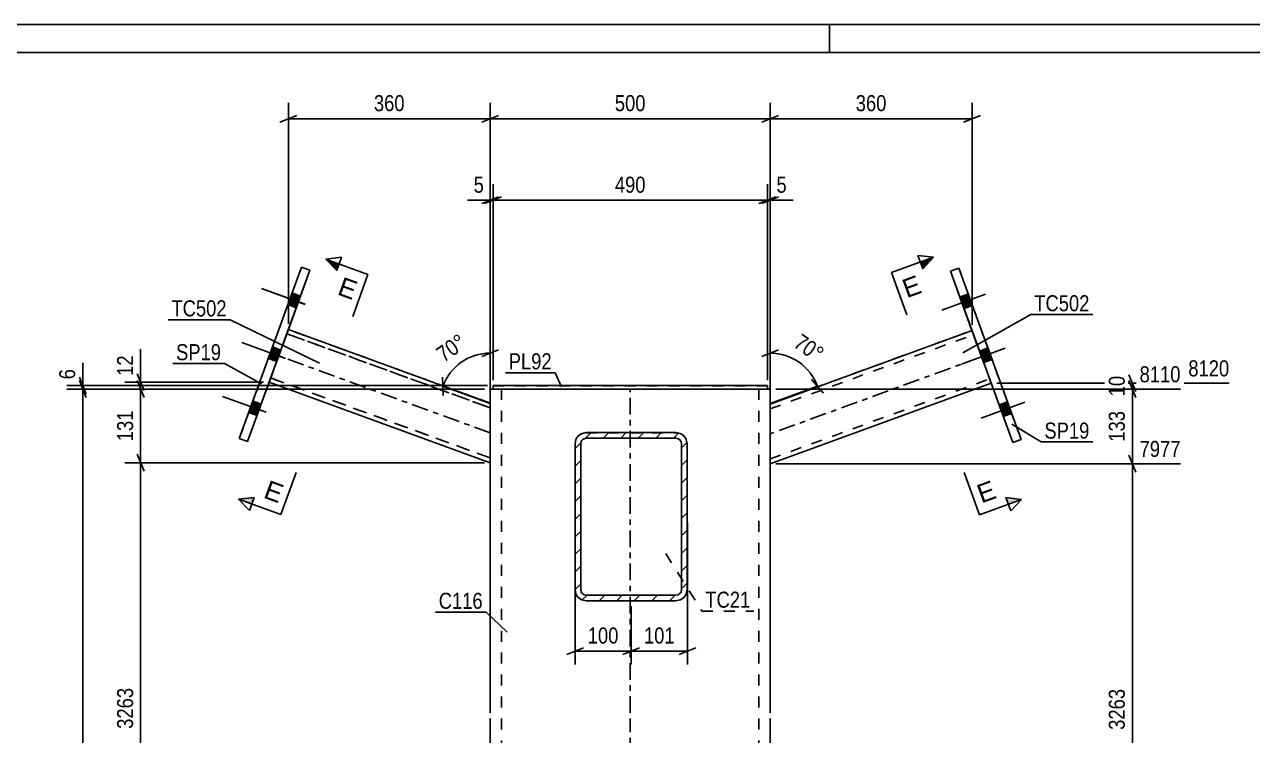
# Model space of a CAD drawing. Header units: millimetres. Extents: x -127 to 467, y -181 to 239.
# Drawn here: x 113.2 to 332.5, y 112.4 to 239.2 of the extents above; entities that cross this region are included whole.
import ezdxf

# ---------------------------------------------------------------- set-up
doc = ezdxf.new("R2010")
doc.units = ezdxf.units.MM
doc.linetypes.add('DXK_LINE_DOT2', pattern=[3.9198, 1.9599, -1.9599])
doc.linetypes.add('DXK_LINE_DOT3', pattern=[5.9187, 2.979, -0.9799, 0.9799, -0.9799])
doc.styles.add('Arial', font='arial.ttf', dxfattribs={"height": 0.2})
doc.styles.add('Arial Narrow', font='ARIALN.TTF', dxfattribs={"height": 0.2})

# ---------------------------------------------------------------- blocks, each defined once
blk = doc.blocks.new('Unknown-284876527-1134')
at = {"color": 5, "linetype": 'Continuous'}
for p, q in [((466.97, 239.2), (-127.03, 239.2)), ((256.97, 234.2), (256.97, 239.2)), ((461.97, 234.2), (-122.03, 234.2))]:
    blk.add_line(p, q, dxfattribs=at)
blk = doc.blocks.new('Part-284876527-2183 - 2170')
at = {"color": 2, "linetype": 'Continuous'}
for p, q in [((282.4, 184.62), (246.35, 171.5)), ((246.35, 160.86), (285.82, 175.22)), ((246.35, 160.86), (285.82, 175.22))]:
    blk.add_line(p, q, dxfattribs=at)
at = {"color": 7, "linetype": 'DXK_LINE_DOT2'}
for p, q in [((246.35, 171.5), (282.4, 184.62)), ((282.4, 184.62), (282.4, 184.62)), ((282.4, 184.62), (282.44, 184.51)), ((282.44, 184.51), (282.4, 184.62)), ((282.44, 184.51), (282.56, 184.18)), ((282.56, 184.18), (282.44, 184.51)), ((246.35, 170.65), (282.67, 183.87)), ((246.35, 170.65), (282.67, 183.87)), ((282.56, 184.18), (282.73, 183.69)), ((282.67, 183.87), (282.56, 184.18)), ((282.67, 183.87), (285.48, 176.15)), ((282.67, 183.87), (282.67, 183.87)), ((282.69, 183.81), (282.67, 183.87)), ((282.67, 183.87), (282.69, 183.81)), ((282.84, 183.41), (282.69, 183.81)), ((282.69, 183.81), (282.75, 183.65)), ((282.73, 183.69), (285.48, 176.15)), ((282.75, 183.65), (282.84, 183.4)), ((282.84, 183.41), (285.37, 176.44)), ((282.84, 183.4), (285.37, 176.44)), ((246.35, 161.71), (285.54, 175.98)), ((246.35, 161.71), (285.54, 175.98)), ((285.37, 176.44), (285.52, 176.03)), ((285.46, 176.2), (285.37, 176.44)), ((285.52, 176.03), (285.46, 176.2)), ((285.48, 176.15), (285.66, 175.67)), ((285.66, 175.66), (285.48, 176.15)), ((285.52, 176.03), (285.54, 175.98)), ((285.54, 175.98), (285.52, 176.03)), ((285.54, 175.98), (285.54, 175.98)), ((285.66, 175.67), (285.77, 175.34)), ((285.77, 175.34), (285.66, 175.66)), ((285.77, 175.34), (285.82, 175.22)), ((285.82, 175.22), (285.77, 175.34)), ((285.82, 175.22), (285.82, 175.22)), ((246.35, 171.5), (246.35, 160.86))]:
    blk.add_line(p, q, dxfattribs=at)
at = {"color": 7, "linetype": 'DXK_LINE_DOT3'}
blk.add_line((284.11, 179.92), (246.35, 166.18), dxfattribs=at)
blk = doc.blocks.new('Part-284876527-2327 - 2170')
at = {"linetype": 'Continuous'}
h = blk.add_hatch(dxfattribs=at)
h.set_pattern_fill('', scale=0.7, style=0, pattern_type=0)
h.set_pattern_definition([(45, (211.508, 138.3997), (-1.57154, 1.57154), [])])
h.paths.add_polyline_path([(211.51, 164.4), (211.51, 138.4), (211.66, 137.63), (212.09, 136.99), (212.74, 136.55), (213.51, 136.4), (229.51, 136.4), (230.27, 136.55), (230.92, 136.99), (231.36, 137.63), (231.51, 138.4), (231.51, 164.4), (231.36, 165.17), (230.92, 165.81), (230.27, 166.25), (229.51, 166.4), (213.51, 166.4), (212.74, 166.25), (212.09, 165.81), (211.66, 165.17)])
h.paths.add_polyline_path([(212.8, 165.11), (213.13, 165.32), (213.51, 165.4), (229.51, 165.4), (229.89, 165.32), (230.22, 165.11), (230.43, 164.78), (230.51, 164.4), (230.51, 138.4), (230.43, 138.02), (230.22, 137.69), (229.89, 137.48), (229.51, 137.4), (213.51, 137.4), (213.13, 137.48), (212.8, 137.69), (212.58, 138.02), (212.51, 138.4), (212.51, 164.4), (212.58, 164.78)])
at = {"color": 2, "linetype": 'Continuous'}
for p, q in [((211.66, 165.17), (211.51, 164.4)), ((212.51, 164.4), (212.58, 164.78)), ((213.51, 166.4), (212.74, 166.25)), ((213.51, 165.4), (213.13, 165.32)), ((213.13, 165.32), (213.51, 165.4)), ((213.51, 166.4), (229.51, 166.4)), ((213.51, 165.4), (213.51, 165.4)), ((213.51, 165.4), (229.51, 165.4)), ((213.51, 165.4), (229.51, 165.4)), ((230.27, 166.25), (229.51, 166.4)), ((229.51, 165.4), (229.51, 165.4)), ((229.89, 165.32), (229.51, 165.4)), ((229.51, 165.4), (229.89, 165.32)), ((230.43, 164.78), (230.51, 164.4)), ((231.51, 164.4), (231.36, 165.17)), ((211.51, 138.4), (211.51, 164.4)), ((212.51, 138.4), (212.51, 164.4)), ((230.51, 138.4), (230.51, 164.4)), ((231.51, 138.4), (231.51, 164.4)), ((211.51, 138.4), (211.66, 137.63)), ((212.58, 138.02), (212.51, 138.4)), ((230.51, 138.4), (230.43, 138.02)), ((231.36, 137.63), (231.51, 138.4)), ((213.51, 136.4), (212.74, 136.55)), ((212.74, 136.55), (213.51, 136.4)), ((213.51, 137.4), (213.13, 137.48)), ((213.51, 137.4), (229.51, 137.4)), ((213.51, 136.4), (229.51, 136.4)), ((213.51, 136.4), (213.51, 136.4)), ((213.51, 136.4), (229.51, 136.4)), ((229.89, 137.48), (229.51, 137.4)), ((230.27, 136.55), (229.51, 136.4)), ((229.51, 136.4), (230.27, 136.55)), ((229.51, 136.4), (229.51, 136.4))]:
    blk.add_line(p, q, dxfattribs=at)
at = {"color": 7, "linetype": 'DXK_LINE_DOT2'}
for p, q in [((211.51, 164.4), (211.66, 165.16)), ((212.58, 164.78), (212.51, 164.4)), ((212.58, 164.78), (212.58, 164.78)), ((212.74, 166.24), (213.51, 166.4)), ((213.51, 166.4), (229.51, 166.4)), ((213.51, 166.4), (213.51, 166.4)), ((229.51, 166.4), (229.51, 166.4)), ((229.51, 166.4), (230.27, 166.24)), ((230.43, 164.78), (230.43, 164.78)), ((230.51, 164.4), (230.43, 164.78)), ((231.36, 165.16), (231.51, 164.4)), ((211.51, 164.4), (211.51, 138.4)), ((212.51, 164.4), (212.51, 164.4)), ((212.51, 138.4), (212.51, 164.4)), ((230.51, 164.4), (230.51, 164.4)), ((230.51, 138.4), (230.51, 164.4)), ((231.51, 164.4), (231.51, 138.4)), ((211.66, 137.63), (211.51, 138.4)), ((212.51, 138.4), (212.51, 138.4)), ((212.51, 138.4), (212.58, 138.01)), ((230.43, 138.01), (230.51, 138.4)), ((230.51, 138.4), (230.51, 138.4)), ((231.51, 138.4), (231.36, 137.63)), ((231.51, 138.4), (231.51, 138.4)), ((211.66, 137.63), (211.66, 137.63)), ((213.13, 137.47), (213.51, 137.4)), ((213.51, 137.4), (213.51, 137.4)), ((213.51, 137.4), (229.51, 137.4)), ((229.51, 137.4), (229.89, 137.47)), ((229.51, 137.4), (229.51, 137.4)), ((231.36, 137.63), (231.36, 137.63))]:
    blk.add_line(p, q, dxfattribs=at)
at = {"color": 7, "linetype": 'DXK_LINE_DOT3'}
blk.add_line((221.51, 151.39), (221.51, 151.4), dxfattribs=at)
at = {"color": 2, "linetype": 'Continuous'}
for centre, radius, start, end in [((213.51, 164.4), 2, 112.5, 157.5), ((213.51, 164.4), 1, 112.5, 157.5), ((213.51, 164.4), 1, 112.5, 157.5), ((229.51, 164.4), 1, 22.5, 67.5), ((229.51, 164.4), 1, 22.5, 67.5), ((229.51, 164.4), 2, 22.5, 67.5), ((213.51, 138.4), 2, 202.5, 247.5), ((213.51, 138.4), 2, 202.5, 247.5), ((213.51, 138.4), 1, 202.5, 247.5), ((229.51, 138.4), 1, 292.5, 337.5), ((229.51, 138.4), 2, 292.5, 337.5), ((229.51, 138.4), 2, 292.5, 337.5)]:
    blk.add_arc(centre, radius, start, end, dxfattribs=at)
at = {"color": 7, "linetype": 'DXK_LINE_DOT2'}
for centre, radius, start, end in [((213.51, 164.4), 2, 112.5, 157.5), ((229.51, 164.4), 2, 22.5, 67.5), ((213.51, 138.4), 1, 202.5, 247.5), ((229.51, 138.4), 1, 292.5, 337.5)]:
    blk.add_arc(centre, radius, start, end, dxfattribs=at)
blk = doc.blocks.new('Part-284876527-2248 - 2170')
at = {"linetype": 'Continuous'}
blk.add_hatch(color=2, dxfattribs=at).paths.add_polyline_path([(196.35, 35.07), (195.55, 36.47), (197.15, 36.47)])
at = {"color": 2, "linetype": 'Continuous'}
for p, q in [((196.35, 174.18), (196.35, 116.38)), ((196.35, 174.18), (196.65, 174.18)), ((196.65, 174.18), (196.85, 174.18)), ((198.53, 174.18), (198.82, 174.18)), ((198.82, 174.18), (200.35, 174.18)), ((200.35, 174.18), (242.35, 174.18)), ((242.35, 174.18), (243.88, 174.18)), ((244.17, 174.18), (243.88, 174.18)), ((246.05, 174.18), (245.85, 174.18)), ((246.05, 174.18), (246.35, 174.18)), ((246.35, 174.18), (246.35, 116.38)), ((196.35, 115.38), (196.35, 36)), ((246.35, 115.38), (246.35, 36)), ((196.35, 35.07), (195.55, 36.47)), ((195.55, 36.47), (197.15, 36.47)), ((197.15, 36.47), (196.35, 35.07)), ((196.35, 35), (196.35, 15)), ((246.35, 35), (246.35, 15))]:
    blk.add_line(p, q, dxfattribs=at)
at = {"color": 7, "linetype": 'DXK_LINE_DOT2'}
for p, q in [((196.65, 174.17), (196.35, 174.17)), ((197.52, 174.17), (196.65, 174.17)), ((196.85, 174.18), (197.52, 174.18)), ((197.52, 174.18), (198.53, 174.18)), ((198.82, 174.17), (197.52, 174.17)), ((198.35, 174.18), (198.35, 116.38)), ((198.5, 174.18), (198.35, 174.18)), ((198.35, 174.17), (198.5, 174.17)), ((198.94, 174.18), (198.5, 174.18)), ((198.5, 174.17), (198.94, 174.17)), ((200.35, 174.17), (198.82, 174.17)), ((199.58, 174.18), (198.94, 174.18)), ((198.94, 174.17), (199.58, 174.17)), ((200.35, 174.18), (199.58, 174.18)), ((199.58, 174.17), (200.35, 174.17)), ((200.35, 174.18), (242.35, 174.18)), ((200.35, 174.17), (242.35, 174.17)), ((200.35, 174.17), (242.35, 174.17)), ((243.11, 174.18), (242.35, 174.18)), ((242.35, 174.17), (243.11, 174.17)), ((243.88, 174.17), (242.35, 174.17)), ((243.76, 174.18), (243.11, 174.18)), ((243.11, 174.17), (243.76, 174.17)), ((244.2, 174.18), (243.76, 174.18)), ((243.76, 174.17), (244.2, 174.17)), ((245.18, 174.17), (243.88, 174.17)), ((245.18, 174.18), (244.17, 174.18)), ((244.35, 174.18), (244.2, 174.18)), ((244.2, 174.17), (244.35, 174.17)), ((244.35, 174.18), (244.35, 116.38)), ((245.85, 174.18), (245.18, 174.18)), ((246.05, 174.17), (245.18, 174.17)), ((246.35, 174.17), (246.05, 174.17)), ((198.35, 115.38), (198.35, 36)), ((244.35, 115.38), (244.35, 36)), ((198.35, 35), (198.35, 0)), ((244.35, 35), (244.35, 0)), ((196.35, 15), (196.35, 0)), ((246.35, 15), (246.35, 0)), ((196.35, 0), (196.35, 0)), ((196.65, 0), (196.35, 0)), ((197.52, 0), (196.65, 0)), ((198.82, 0), (197.52, 0)), ((198.35, 0), (198.35, 0)), ((198.35, 0), (198.5, 0)), ((198.5, 0), (198.94, 0)), ((200.35, 0), (198.82, 0)), ((198.94, 0), (199.58, 0)), ((199.58, 0), (200.35, 0)), ((200.35, 0), (242.35, 0)), ((200.35, 0), (242.35, 0)), ((242.35, 0), (243.11, 0)), ((243.88, 0), (242.35, 0)), ((243.11, 0), (243.76, 0)), ((243.76, 0), (244.2, 0)), ((245.18, 0), (243.88, 0)), ((244.2, 0), (244.35, 0)), ((244.35, 0), (244.35, 0)), ((246.05, 0), (245.18, 0)), ((246.35, 0), (246.05, 0)), ((246.35, 0), (246.35, 0)), ((196.35, 0), (196.65, 0)), ((196.65, 0), (197.52, 0)), ((197.52, 0), (198.82, 0)), ((198.5, 0), (198.35, 0)), ((198.94, 0), (198.5, 0)), ((198.82, 0), (200.35, 0)), ((199.58, 0), (198.94, 0)), ((200.35, 0), (199.58, 0)), ((200.35, 0), (242.35, 0)), ((200.35, 0), (242.35, 0)), ((243.11, 0), (242.35, 0)), ((242.35, 0), (243.88, 0)), ((243.76, 0), (243.11, 0)), ((244.2, 0), (243.76, 0)), ((243.88, 0), (245.18, 0)), ((244.35, 0), (244.2, 0)), ((245.18, 0), (246.05, 0)), ((246.05, 0), (246.35, 0))]:
    blk.add_line(p, q, dxfattribs=at)
at = {"color": 7, "linetype": 'DXK_LINE_DOT3'}
for p, q in [((221.35, 116.38), (221.35, 174.18)), ((221.35, 36), (221.35, 115.38)), ((221.35, 0), (221.35, 35))]:
    blk.add_line(p, q, dxfattribs=at)
at = {"color": 2, "linetype": 'Continuous'}
blk.add_circle((196.35, 35.97), 1, dxfattribs=at)
blk = doc.blocks.new('Part-284876527-2188 - 2170')
at = {"color": 7, "linetype": 'DXK_LINE_DOT2'}
for p, q in [((211.66, 165.15), (211.51, 164.39)), ((212.51, 164.39), (212.58, 164.77)), ((212.58, 164.77), (212.58, 164.77)), ((213.51, 166.39), (212.74, 166.24)), ((213.13, 165.31), (213.51, 165.39)), ((213.51, 166.39), (229.51, 166.39)), ((213.51, 166.38), (213.51, 166.39)), ((213.51, 165.38), (213.51, 165.39)), ((213.51, 165.39), (229.51, 165.39)), ((229.51, 166.39), (229.51, 166.38)), ((230.27, 166.24), (229.51, 166.39)), ((229.51, 165.38), (229.51, 165.39)), ((229.51, 165.39), (229.89, 165.31)), ((230.43, 164.77), (230.43, 164.77)), ((230.43, 164.77), (230.51, 164.39)), ((231.51, 164.39), (231.36, 165.15)), ((211.51, 164.39), (211.51, 138.38)), ((212.51, 164.38), (212.51, 164.39)), ((212.51, 138.39), (212.51, 164.39)), ((230.51, 164.38), (230.51, 164.39)), ((230.51, 138.39), (230.51, 164.39)), ((231.51, 164.39), (231.51, 138.38)), ((211.51, 138.39), (211.66, 137.62)), ((212.51, 138.38), (212.51, 138.39)), ((212.58, 138), (212.51, 138.39)), ((230.51, 138.39), (230.43, 138)), ((230.51, 138.38), (230.51, 138.39)), ((231.36, 137.62), (231.51, 138.39)), ((211.66, 137.62), (211.66, 137.62)), ((212.74, 136.54), (213.51, 136.39)), ((213.51, 137.39), (213.13, 137.46)), ((213.51, 137.38), (213.51, 137.39)), ((213.51, 137.39), (229.51, 137.39)), ((213.51, 136.39), (229.51, 136.39)), ((213.51, 136.38), (213.51, 136.39)), ((229.89, 137.46), (229.51, 137.39)), ((229.51, 137.38), (229.51, 137.39)), ((229.51, 136.39), (230.27, 136.54)), ((229.51, 136.38), (229.51, 136.39)), ((231.36, 137.62), (231.36, 137.62))]:
    blk.add_line(p, q, dxfattribs=at)
at = {"color": 7, "linetype": 'DXK_LINE_DOT3'}
blk.add_line((221.51, 151.38), (221.51, 151.39), dxfattribs=at)
at = {"color": 7, "linetype": 'DXK_LINE_DOT2'}
for centre, radius, start, end in [((213.51, 164.39), 2, 112.5, 157.5), ((213.51, 164.39), 1, 112.5, 157.5), ((229.51, 164.39), 1, 22.5, 67.5), ((229.51, 164.39), 2, 22.5, 67.5), ((213.51, 138.39), 2, 202.5, 247.5), ((213.51, 138.39), 1, 202.5, 247.5), ((229.51, 138.39), 1, 292.5, 337.5), ((229.51, 138.39), 2, 292.5, 337.5)]:
    blk.add_arc(centre, radius, start, end, dxfattribs=at)
blk = doc.blocks.new('Bolt-284876527-2204 - 2170')
at = {"linetype": 'Continuous'}
for points in [[(161.72, 188.69), (162.47, 190.76), (160.97, 191.31), (160.22, 189.24)], [(161.72, 188.69), (162.47, 190.76), (160.97, 191.31), (160.22, 189.24)], [(161.72, 188.7), (162.47, 190.76), (160.97, 191.31), (160.22, 189.24)], [(158.22, 179.06), (158.97, 181.13), (157.47, 181.68), (156.71, 179.61)], [(158.22, 179.07), (158.97, 181.13), (157.47, 181.68), (156.71, 179.61)], [(154.71, 169.43), (155.46, 171.5), (153.96, 172.05), (153.21, 169.98)], [(154.71, 169.43), (155.46, 171.5), (153.96, 172.05), (153.21, 169.98)], [(154.71, 169.43), (155.46, 171.5), (153.96, 172.04), (153.21, 169.98)]]:
    blk.add_hatch(color=1, dxfattribs=at).paths.add_polyline_path(points)
at = {"color": 1, "linetype": 'Continuous'}
for p, q in [((163.32, 189.28), (155.52, 192.12)), ((163.32, 189.28), (155.52, 192.12)), ((163.32, 189.29), (155.52, 192.12)), ((162.47, 190.76), (160.97, 191.31)), ((162.47, 190.76), (160.97, 191.31)), ((162.47, 190.76), (160.97, 191.31)), ((161.72, 188.69), (160.22, 189.24)), ((161.72, 188.69), (160.22, 189.24)), ((161.72, 188.7), (160.22, 189.24)), ((159.81, 179.65), (152.01, 182.49)), ((159.81, 179.65), (152.01, 182.49)), ((158.97, 181.13), (157.47, 181.68)), ((158.97, 181.13), (157.47, 181.68)), ((158.22, 179.06), (156.71, 179.61)), ((158.22, 179.07), (156.71, 179.61)), ((156.31, 170.02), (148.51, 172.86)), ((156.31, 170.02), (148.51, 172.86)), ((156.31, 170.02), (148.51, 172.86)), ((155.46, 171.5), (153.96, 172.05)), ((155.46, 171.5), (153.96, 172.05)), ((155.46, 171.5), (153.96, 172.04)), ((154.71, 169.43), (153.21, 169.98)), ((154.71, 169.43), (153.21, 169.98)), ((154.71, 169.43), (153.21, 169.98))]:
    blk.add_line(p, q, dxfattribs=at)
blk = doc.blocks.new('Part-284876527-2209 - 2170')
at = {"color": 2, "linetype": 'Continuous'}
for p, q in [((162.65, 195.92), (151.53, 165.38)), ((153.03, 164.83), (164.15, 195.37)), ((164.15, 195.36), (160.3, 184.8)), ((164.15, 195.37), (162.65, 195.92)), ((164.15, 195.37), (164.15, 195.36)), ((164.15, 195.36), (164.15, 195.36)), ((156.88, 175.4), (153.03, 164.82)), ((151.53, 165.38), (153.03, 164.83)), ((151.53, 165.38), (151.53, 165.37)), ((151.53, 165.37), (151.53, 165.38)), ((153.03, 164.82), (151.53, 165.37)), ((153.03, 164.83), (153.03, 164.82))]:
    blk.add_line(p, q, dxfattribs=at)
at = {"color": 7, "linetype": 'DXK_LINE_DOT2'}
for p, q in [((151.53, 165.38), (162.65, 195.91)), ((162.65, 195.92), (162.65, 195.91)), ((162.65, 195.91), (164.15, 195.36)), ((160.3, 184.8), (156.88, 175.4))]:
    blk.add_line(p, q, dxfattribs=at)
blk = doc.blocks.new('Part-284876527-2292 - 2170')
at = {"color": 7, "linetype": 'DXK_LINE_DOT2'}
for p, q in [((159.96, 183.87), (160.14, 184.36)), ((160.14, 184.35), (159.96, 183.87)), ((160.26, 184.68), (160.14, 184.35)), ((160.14, 184.36), (160.26, 184.68)), ((160.26, 184.68), (160.3, 184.8)), ((160.3, 184.79), (160.26, 184.68)), ((160.3, 184.79), (160.3, 184.8)), ((196.35, 171.67), (160.3, 184.79)), ((159.96, 183.87), (157.18, 176.21)), ((159.96, 183.87), (157.22, 176.33)), ((159.86, 183.58), (157.33, 176.61)), ((159.86, 183.58), (157.33, 176.61)), ((159.86, 183.58), (160.01, 183.99)), ((159.95, 183.82), (159.86, 183.58)), ((160.01, 183.99), (159.95, 183.82)), ((160.01, 183.99), (160.03, 184.04)), ((160.03, 184.04), (160.01, 183.99)), ((160.03, 184.04), (196.35, 170.82)), ((196.35, 170.82), (160.03, 184.04)), ((160.03, 184.04), (160.03, 184.04)), ((156.92, 175.51), (156.88, 175.4)), ((156.88, 175.4), (156.92, 175.51)), ((157.04, 175.84), (156.92, 175.51)), ((156.92, 175.51), (157.04, 175.84)), ((157.04, 175.84), (157.22, 176.33)), ((157.18, 176.21), (157.04, 175.84)), ((157.18, 176.21), (157.16, 176.15)), ((157.16, 176.15), (157.18, 176.21)), ((157.16, 176.15), (196.35, 161.88)), ((196.35, 161.89), (157.16, 176.15)), ((157.16, 176.15), (157.16, 176.15)), ((157.33, 176.61), (157.18, 176.21)), ((157.18, 176.21), (157.24, 176.37)), ((157.24, 176.37), (157.33, 176.61)), ((156.88, 175.4), (156.88, 175.4)), ((196.35, 161.03), (196.35, 171.68))]:
    blk.add_line(p, q, dxfattribs=at)
at = {"color": 2, "linetype": 'Continuous'}
for p, q in [((196.35, 171.68), (160.3, 184.8)), ((156.88, 175.4), (196.35, 161.03)), ((196.35, 161.03), (156.88, 175.4))]:
    blk.add_line(p, q, dxfattribs=at)
at = {"color": 7, "linetype": 'DXK_LINE_DOT3'}
blk.add_line((196.35, 166.35), (158.59, 180.1), dxfattribs=at)
blk = doc.blocks.new('Bolt-284876527-2229 - 2170')
at = {"linetype": 'Continuous'}
for points in [[(282.48, 189.07), (281.73, 191.14), (280.22, 190.59), (280.98, 188.52)], [(282.48, 189.07), (281.73, 191.14), (280.22, 190.59), (280.98, 188.52)], [(282.48, 189.07), (281.73, 191.13), (280.22, 190.59), (280.98, 188.52)], [(285.99, 179.44), (285.23, 181.51), (283.73, 180.96), (284.48, 178.89)], [(285.99, 179.43), (285.23, 181.5), (283.73, 180.95), (284.48, 178.89)], [(289.49, 169.8), (288.74, 171.87), (287.24, 171.32), (287.99, 169.26)], [(289.49, 169.8), (288.74, 171.87), (287.24, 171.32), (287.99, 169.26)], [(289.49, 169.81), (288.74, 171.87), (287.24, 171.33), (287.99, 169.26)]]:
    blk.add_hatch(color=1, dxfattribs=at).paths.add_polyline_path(points)
at = {"color": 1, "linetype": 'Continuous'}
for p, q in [((284.83, 191.1), (277.03, 188.26)), ((284.83, 191.09), (277.03, 188.25)), ((284.83, 191.09), (277.03, 188.25)), ((281.73, 191.14), (280.22, 190.59)), ((281.73, 191.14), (280.22, 190.59)), ((281.73, 191.13), (280.22, 190.59)), ((282.48, 189.07), (280.98, 188.52)), ((282.48, 189.07), (280.98, 188.52)), ((282.48, 189.07), (280.98, 188.52)), ((288.33, 181.46), (280.54, 178.62)), ((288.33, 181.46), (280.54, 178.63)), ((285.23, 181.51), (283.73, 180.96)), ((285.23, 181.5), (283.73, 180.95)), ((285.99, 179.44), (284.48, 178.89)), ((285.99, 179.43), (284.48, 178.89)), ((291.84, 171.83), (284.04, 168.99)), ((291.84, 171.83), (284.04, 168.99)), ((291.84, 171.83), (284.04, 168.99)), ((288.74, 171.87), (287.24, 171.32)), ((288.74, 171.87), (287.24, 171.32)), ((288.74, 171.87), (287.24, 171.33)), ((289.49, 169.81), (287.99, 169.26)), ((289.49, 169.8), (287.99, 169.26)), ((289.49, 169.8), (287.99, 169.26))]:
    blk.add_line(p, q, dxfattribs=at)
blk = doc.blocks.new('Part-284876527-2307 - 2170')
at = {"color": 2, "linetype": 'Continuous'}
for p, q in [((245.85, 174.78), (196.85, 174.78)), ((196.85, 174.18), (196.85, 174.78)), ((196.85, 174.18), (198.53, 174.18)), ((245.85, 174.18), (244.17, 174.18)), ((245.85, 174.18), (245.85, 174.78))]:
    blk.add_line(p, q, dxfattribs=at)
at = {"color": 7, "linetype": 'DXK_LINE_DOT2'}
for p, q in [((196.85, 174.77), (245.85, 174.77)), ((196.85, 174.17), (196.85, 174.18)), ((196.85, 174.17), (196.85, 174.18)), ((245.85, 174.17), (196.85, 174.17)), ((244.17, 174.18), (198.53, 174.18)), ((245.85, 174.17), (245.85, 174.18)), ((245.85, 174.18), (245.85, 174.17))]:
    blk.add_line(p, q, dxfattribs=at)
blk = doc.blocks.new('Part-284876527-2282 - 2170')
at = {"color": 2, "linetype": 'Continuous'}
for p, q in [((280.05, 195.74), (278.55, 195.2)), ((278.55, 195.2), (289.66, 164.66)), ((278.55, 195.2), (278.55, 195.19)), ((278.55, 195.19), (278.55, 195.19)), ((278.55, 195.19), (282.39, 184.62)), ((291.17, 165.2), (280.05, 195.74)), ((285.82, 175.22), (289.66, 164.65)), ((289.66, 164.66), (291.17, 165.2)), ((291.17, 165.2), (289.66, 164.65)), ((289.66, 164.65), (289.66, 164.66)), ((291.17, 165.2), (291.17, 165.2)), ((291.17, 165.2), (291.17, 165.2))]:
    blk.add_line(p, q, dxfattribs=at)
at = {"color": 7, "linetype": 'DXK_LINE_DOT2'}
for p, q in [((278.55, 195.19), (280.05, 195.74)), ((280.05, 195.74), (280.05, 195.74)), ((291.17, 165.2), (280.05, 195.74)), ((282.39, 184.62), (285.82, 175.22))]:
    blk.add_line(p, q, dxfattribs=at)
blk = doc.blocks.new('AngleDimension-284876527-2438 - 2170')
at = {"color": 7, "linetype": 'Continuous'}
for p, q in [((247.85, 181.18), (244.85, 179.98)), ((246.35, 172.58), (246.35, 180.58)), ((246.35, 180.58), (246.35, 171.58)), ((253.73, 175.87), (255.88, 173.46)), ((254.81, 174.66), (246.35, 171.58))]:
    blk.add_line(p, q, dxfattribs=at)
blk.add_arc((246.35, 171.58), 9, 20, 90, dxfattribs=at)
at = {"color": 0}
blk.add_wipeout([(254.78, 177.99), (257.19, 181.43), (251.9, 185.13), (249.49, 181.69)], dxfattribs=at)
at = {"color": 3, "style": 'Arial Narrow'}
blk.add_text('70°', height=2.863, rotation=-35.002, dxfattribs=at).set_placement((250.32, 181.84))
blk = doc.blocks.new('StraightDimension-284876527-2395 - 2170')
at = {"color": 7, "linetype": 'Continuous'}
for p, q in [((196.85, 175.78), (196.85, 210.7)), ((245.85, 175.78), (245.85, 210.7)), ((198.35, 208.45), (195.35, 207.25)), ((244.35, 207.25), (247.35, 208.45)), ((196.85, 207.85), (245.85, 207.85))]:
    blk.add_line(p, q, dxfattribs=at)
at = {"color": 0}
blk.add_wipeout([(224.69, 208.6), (224.69, 212.8), (218.01, 212.8), (218.01, 208.6)], dxfattribs=at)
at = {"color": 3, "style": 'Arial Narrow'}
blk.add_text('490', height=2.863, dxfattribs=at).set_placement((218.61, 209.2))
blk = doc.blocks.new('StraightDimension-284876527-2403 - 2170')
at = {"color": 7, "linetype": 'Continuous'}
for p, q in [((196.35, 175.18), (196.35, 210.7)), ((196.85, 175.78), (196.85, 210.7)), ((194.85, 207.25), (197.85, 208.45)), ((198.35, 208.45), (195.35, 207.25)), ((196.35, 207.85), (196.85, 207.85))]:
    blk.add_line(p, q, dxfattribs=at)
at = {"color": 0}
blk.add_wipeout([(195.82, 208.6), (195.82, 212.8), (192.8, 212.8), (192.8, 208.6)], dxfattribs=at)
at = {"color": 7, "linetype": 'Continuous'}
blk.add_line((196.35, 207.85), (192.27, 207.85), dxfattribs=at)
blk.add_line((196.35, 207.85), (192.27, 207.85), dxfattribs=at)
at = {"color": 3, "style": 'Arial Narrow'}
blk.add_text('5', height=2.86, dxfattribs=at).set_placement((193.4, 209.2))
blk = doc.blocks.new('StraightDimension-284876527-2342 - 2170')
at = {"color": 7, "linetype": 'Continuous'}
for p, q in [((246.35, 172.58), (246.35, 225.25)), ((282.4, 185.62), (282.4, 225.25)), ((247.85, 223), (244.85, 221.8)), ((246.35, 222.4), (282.4, 222.4)), ((280.9, 221.8), (283.9, 223))]:
    blk.add_line(p, q, dxfattribs=at)
at = {"color": 0}
blk.add_wipeout([(267.72, 223.15), (267.72, 227.35), (261.03, 227.35), (261.03, 223.15)], dxfattribs=at)
at = {"color": 3, "style": 'Arial Narrow'}
blk.add_text('360', height=2.863, dxfattribs=at).set_placement((261.63, 223.75))
blk = doc.blocks.new('StraightDimension-284876527-2371 - 2170')
at = {"color": 7, "linetype": 'Continuous'}
for p, q in [((160.3, 185.8), (160.3, 225.25)), ((196.35, 172.68), (196.35, 225.25)), ((161.8, 223), (158.8, 221.8)), ((160.3, 222.4), (196.35, 222.4)), ((194.85, 221.8), (197.85, 223))]:
    blk.add_line(p, q, dxfattribs=at)
at = {"color": 0}
blk.add_wipeout([(181.67, 223.15), (181.67, 227.35), (174.98, 227.35), (174.98, 223.15)], dxfattribs=at)
at = {"color": 3, "style": 'Arial Narrow'}
blk.add_text('360', height=2.863, dxfattribs=at).set_placement((175.58, 223.75))
blk = doc.blocks.new('StraightDimension-284876527-2352 - 2170')
at = {"color": 7, "linetype": 'Continuous'}
for p, q in [((196.35, 172.68), (196.35, 225.25)), ((246.35, 172.58), (246.35, 225.25)), ((197.85, 223), (194.85, 221.8)), ((196.35, 222.4), (246.35, 222.4)), ((244.85, 221.8), (247.85, 223))]:
    blk.add_line(p, q, dxfattribs=at)
at = {"color": 0}
blk.add_wipeout([(224.69, 223.15), (224.69, 227.35), (218.01, 227.35), (218.01, 223.15)], dxfattribs=at)
at = {"color": 3, "style": 'Arial Narrow'}
blk.add_text('500', height=2.863, dxfattribs=at).set_placement((218.61, 223.75))
blk = doc.blocks.new('StraightDimension-284876527-2389 - 2170')
at = {"color": 7, "linetype": 'Continuous'}
for p, q in [((245.85, 175.78), (245.85, 210.7)), ((246.35, 175.18), (246.35, 210.7)), ((244.35, 207.25), (247.35, 208.45)), ((247.85, 208.45), (244.85, 207.25)), ((245.85, 207.85), (246.35, 207.85))]:
    blk.add_line(p, q, dxfattribs=at)
at = {"color": 0}
blk.add_wipeout([(249.9, 208.6), (249.9, 212.8), (246.87, 212.8), (246.87, 208.6)], dxfattribs=at)
at = {"color": 7, "linetype": 'Continuous'}
blk.add_line((246.35, 207.85), (250.43, 207.85), dxfattribs=at)
blk.add_line((246.35, 207.85), (250.43, 207.85), dxfattribs=at)
at = {"color": 3, "style": 'Arial Narrow'}
blk.add_text('5', height=2.86, dxfattribs=at).set_placement((247.47, 209.2))
blk = doc.blocks.new('StraightDimension-284876527-2410 - 2170')
at = {"color": 7, "linetype": 'Continuous'}
for p, q in [((211.51, 150.39), (211.51, 125.02)), ((221.51, 135.41), (221.51, 125.02)), ((210.01, 126.82), (213.01, 128.02)), ((211.51, 127.42), (221.51, 127.42)), ((223.01, 128.02), (220.01, 126.82))]:
    blk.add_line(p, q, dxfattribs=at)
at = {"color": 0}
blk.add_wipeout([(219.85, 128.17), (219.85, 132.37), (213.17, 132.37), (213.17, 128.17)], dxfattribs=at)
at = {"color": 3, "style": 'Arial Narrow'}
blk.add_text('100', height=2.863, dxfattribs=at).set_placement((213.77, 128.77))
blk = doc.blocks.new('StraightDimension-284876527-2414 - 2170')
at = {"color": 7, "linetype": 'Continuous'}
for p, q in [((231.59, 150.39), (231.59, 125.02)), ((221.51, 135.41), (221.51, 125.02)), ((220.01, 126.82), (223.01, 128.02)), ((221.51, 127.42), (231.59, 127.42)), ((233.09, 128.02), (230.09, 126.82))]:
    blk.add_line(p, q, dxfattribs=at)
at = {"color": 0}
blk.add_wipeout([(229.89, 128.17), (229.89, 132.37), (223.21, 132.37), (223.21, 128.17)], dxfattribs=at)
at = {"color": 3, "style": 'Arial Narrow'}
blk.add_text('101', height=2.863, dxfattribs=at).set_placement((223.81, 128.77))
blk = doc.blocks.new('AngleDimension-284876527-2434 - 2170')
at = {"color": 7, "linetype": 'Continuous'}
for p, q in [((194.85, 179.99), (197.85, 181.19)), ((196.35, 172.59), (196.35, 180.59)), ((196.35, 180.59), (196.35, 171.59)), ((187.84, 176.28), (187.94, 173.05)), ((187.89, 174.67), (196.35, 171.59))]:
    blk.add_line(p, q, dxfattribs=at)
blk.add_arc((196.35, 171.59), 9, 90, 160, dxfattribs=at)
at = {"color": 0}
blk.add_wipeout([(193.21, 181.7), (190.8, 185.14), (185.51, 181.44), (187.92, 178)], dxfattribs=at)
at = {"color": 3, "style": 'Arial Narrow'}
blk.add_text('70°', height=2.863, rotation=35.002, dxfattribs=at).set_placement((188.07, 178.83))
blk = doc.blocks.new('StraightDimension-284876527-2452 - 2170')
at = {"color": 7, "linetype": 'Continuous'}
for p, q in [((124.18, 172.68), (122.98, 175.68)), ((195.35, 174.18), (120.73, 174.18)), ((123.58, 0), (123.58, 174.18)), ((122.98, 1.5), (124.18, -1.5)), ((180.35, 0), (120.73, 0))]:
    blk.add_line(p, q, dxfattribs=at)
at = {"color": 0}
blk.add_wipeout([(122.83, 91.34), (118.63, 91.34), (118.63, 82.83), (122.83, 82.83)], dxfattribs=at)
at = {"color": 3, "style": 'Arial Narrow'}
blk.add_text('8110', height=2.863, rotation=90.0002, dxfattribs=at).set_placement((122.23, 83.43))
blk = doc.blocks.new('StraightDimension-284876527-2457 - 2170')
at = {"color": 7, "linetype": 'Continuous'}
for p, q in [((122.98, 176.28), (124.18, 173.28)), ((124.18, 172.68), (122.98, 175.68)), ((195.85, 174.78), (120.73, 174.78)), ((195.35, 174.18), (120.73, 174.18)), ((123.58, 174.18), (123.58, 174.78))]:
    blk.add_line(p, q, dxfattribs=at)
at = {"color": 0}
blk.add_wipeout([(122.83, 178.33), (118.63, 178.33), (118.63, 175.31), (122.83, 175.31)], dxfattribs=at)
at = {"color": 7, "linetype": 'Continuous'}
blk.add_line((123.58, 174.78), (123.58, 178.86), dxfattribs=at)
blk.add_line((123.58, 174.78), (123.58, 178.86), dxfattribs=at)
at = {"color": 3, "style": 'Arial Narrow'}
blk.add_text('6', height=2.86, rotation=90.0002, dxfattribs=at).set_placement((122.23, 175.91))
blk = doc.blocks.new('StraightDimension-284876527-2488 - 2170')
at = {"color": 7, "linetype": 'Continuous'}
for p, q in [((133.32, 176.9), (134.52, 173.9)), ((134.52, 172.68), (133.32, 175.68)), ((155.88, 175.4), (131.07, 175.4)), ((195.35, 174.18), (131.07, 174.18)), ((133.92, 174.18), (133.92, 175.4))]:
    blk.add_line(p, q, dxfattribs=at)
at = {"color": 0}
blk.add_wipeout([(133.17, 180.78), (128.97, 180.78), (128.97, 175.92), (133.17, 175.92)], dxfattribs=at)
at = {"color": 7, "linetype": 'Continuous'}
blk.add_line((133.92, 175.4), (133.92, 181.31), dxfattribs=at)
blk.add_line((133.92, 175.4), (133.92, 181.31), dxfattribs=at)
at = {"color": 3, "style": 'Arial Narrow'}
blk.add_text('12', height=2.863, rotation=90.0002, dxfattribs=at).set_placement((132.57, 176.52))
blk = doc.blocks.new('StraightDimension-284876527-2494 - 2170')
at = {"color": 7, "linetype": 'Continuous'}
for p, q in [((134.52, 172.68), (133.32, 175.68)), ((195.35, 174.18), (131.07, 174.18)), ((133.92, 161.03), (133.92, 174.18)), ((133.32, 162.53), (134.52, 159.53)), ((195.35, 161.03), (131.07, 161.03))]:
    blk.add_line(p, q, dxfattribs=at)
at = {"color": 0}
blk.add_wipeout([(133.17, 170.95), (128.97, 170.95), (128.97, 164.26), (133.17, 164.26)], dxfattribs=at)
at = {"color": 3, "style": 'Arial Narrow'}
blk.add_text('131', height=2.863, rotation=90.0002, dxfattribs=at).set_placement((132.57, 164.86))
blk = doc.blocks.new('StraightDimension-284876527-2508 - 2170')
at = {"color": 7, "linetype": 'Continuous'}
for p, q in [((134.52, 159.53), (133.32, 162.53)), ((195.35, 161.03), (131.07, 161.03)), ((133.92, 73.37), (133.92, 161.03)), ((133.32, 74.87), (134.52, 71.87)), ((167.16, 73.37), (131.07, 73.37))]:
    blk.add_line(p, q, dxfattribs=at)
at = {"color": 0}
blk.add_wipeout([(133.17, 121.46), (128.97, 121.46), (128.97, 112.95), (133.17, 112.95)], dxfattribs=at)
at = {"color": 3, "style": 'Arial Narrow'}
blk.add_text('3263', height=2.863, rotation=90.0002, dxfattribs=at).set_placement((132.57, 113.55))
blk = doc.blocks.new('StraightDimension-284876527-2523 - 2170')
at = {"color": 7, "linetype": 'Continuous'}
for p, q in [((311.63, 159.36), (310.43, 162.36)), ((247.35, 160.86), (319.64, 160.86)), ((311.03, 73.2), (311.03, 160.86)), ((310.43, 74.7), (311.63, 71.7)), ((275.54, 73.2), (319.64, 73.2))]:
    blk.add_line(p, q, dxfattribs=at)
at = {"color": 0, "linetype": 'Continuous'}
blk.add_wipeout([(320.24, 161.46), (320.24, 165.66), (311.73, 165.66), (311.73, 161.46)], dxfattribs=at)
at = {"color": 0}
blk.add_wipeout([(310.28, 121.28), (306.08, 121.28), (306.08, 112.77), (310.28, 112.77)], dxfattribs=at)
at = {"color": 3, "linetype": 'Continuous', "style": 'Arial Narrow'}
blk.add_text('7977', height=2.863, dxfattribs=at).set_placement((312.33, 162.06))
at = {"color": 3, "style": 'Arial Narrow'}
blk.add_text('3263', height=2.863, rotation=90.0002, dxfattribs=at).set_placement((309.68, 113.37))
blk = doc.blocks.new('StraightDimension-284876527-2531 - 2170')
at = {"color": 7, "linetype": 'Continuous'}
for p, q in [((310.43, 176.73), (311.63, 173.73)), ((311.63, 172.68), (310.43, 175.68)), ((247.35, 174.18), (319.64, 174.18)), ((286.82, 175.23), (328.34, 175.23)), ((311.03, 174.18), (311.03, 175.23))]:
    blk.add_line(p, q, dxfattribs=at)
at = {"color": 0, "linetype": 'Continuous'}
blk.add_wipeout([(328.94, 175.83), (328.94, 180.03), (320.43, 180.03), (320.43, 175.83)], dxfattribs=at)
at = {"color": 0}
blk.add_wipeout([(310.28, 177.13), (306.08, 177.13), (306.08, 172.27), (310.28, 172.27)], dxfattribs=at)
at = {"color": 3, "linetype": 'Continuous', "style": 'Arial Narrow'}
blk.add_text('8120', height=2.863, dxfattribs=at).set_placement((321.03, 176.43))
at = {"color": 3, "style": 'Arial Narrow'}
blk.add_text('10', height=2.863, rotation=90.0002, dxfattribs=at).set_placement((309.68, 172.87))
blk = doc.blocks.new('StraightDimension-284876527-2537 - 2170')
at = {"color": 7, "linetype": 'Continuous'}
for p, q in [((311.63, 172.68), (310.43, 175.68)), ((247.35, 174.18), (319.64, 174.18)), ((311.03, 160.86), (311.03, 174.18)), ((310.43, 162.36), (311.63, 159.36)), ((247.35, 160.86), (319.64, 160.86))]:
    blk.add_line(p, q, dxfattribs=at)
at = {"color": 0, "linetype": 'Continuous'}
blk.add_wipeout([(320.24, 174.78), (320.24, 178.98), (311.73, 178.98), (311.73, 174.78)], dxfattribs=at)
at = {"color": 0}
blk.add_wipeout([(310.28, 170.86), (306.08, 170.86), (306.08, 164.18), (310.28, 164.18)], dxfattribs=at)
at = {"color": 3, "linetype": 'Continuous', "style": 'Arial Narrow'}
blk.add_text('8110', height=2.863, dxfattribs=at).set_placement((312.33, 175.38))
at = {"color": 3, "style": 'Arial Narrow'}
blk.add_text('133', height=2.863, rotation=90.0002, dxfattribs=at).set_placement((309.68, 164.78))
blk = doc.blocks.new('Mark-284876527-2179 - 2170')
at = {"color": 0}
blk.add_wipeout([(303.38, 188.05), (303.38, 191.05), (293.52, 191.05), (293.52, 188.05)], dxfattribs=at)
blk.add_wipeout([(303.38, 188.05), (303.38, 191.05), (293.52, 191.05), (293.52, 188.05)], dxfattribs=at)
at = {"color": 30, "linetype": 'Continuous'}
for p, q in [((280.74, 180.63), (292.92, 187.45)), ((292.92, 187.45), (303.98, 187.45))]:
    blk.add_line(p, q, dxfattribs=at)
at = {"color": 3, "style": 'Arial Narrow'}
blk.add_text('TC502', height=2.863, dxfattribs=at).set_placement((293.52, 188.05))
blk = doc.blocks.new('Mark-284876527-2184 - 2170')
at = {"color": 0}
blk.add_wipeout([(242.81, 135.16), (242.81, 138.16), (234.77, 138.16), (234.77, 135.16)], dxfattribs=at)
blk.add_wipeout([(242.81, 135.16), (242.81, 138.16), (234.77, 138.16), (234.77, 135.16)], dxfattribs=at)
at = {"color": 30, "linetype": 'DXK_LINE_DOT2'}
for p, q in [((227.69, 144.81), (234.17, 134.56)), ((234.17, 134.56), (243.41, 134.56))]:
    blk.add_line(p, q, dxfattribs=at)
at = {"color": 3, "style": 'Arial Narrow'}
blk.add_text('TC21', height=2.863, dxfattribs=at).set_placement((234.77, 135.16))
blk = doc.blocks.new('SectionMark-284876527-2619 - 2170')
at = {"linetype": 'Continuous'}
blk.add_hatch(color=6, dxfattribs=at).paths.add_polyline_path([(288.88, 153.64), (288.46, 154.81), (291.23, 154.49)])
at = {"color": 6, "linetype": 'Continuous'}
for p, q in [((272.74, 198), (275.51, 197.68)), ((291.23, 154.49), (288.46, 154.81)), ((288.46, 154.81), (289.31, 152.46)), ((291.23, 154.49), (289.31, 152.46))]:
    blk.add_line(p, q, dxfattribs=at)
at = {"color": 0, "linetype": 'Continuous'}
for points in [[(273.65, 191.42), (272.46, 194.71), (269.53, 193.64), (270.73, 190.36)], [(286.98, 154.81), (285.78, 158.1), (282.86, 157.03), (284.06, 153.74)]]:
    blk.add_wipeout(points, dxfattribs=at)
at = {"linetype": 'Continuous'}
blk.add_hatch(color=6, dxfattribs=at).paths.add_polyline_path([(273.59, 195.65), (273.16, 196.83), (275.51, 197.68)])
at = {"color": 6, "linetype": 'Continuous'}
for p, q in [((268, 194.95), (275.51, 197.68)), ((273.59, 195.65), (272.74, 198)), ((275.51, 197.68), (273.59, 195.65)), ((268, 194.95), (270.73, 187.43)), ((283.72, 151.76), (280.98, 159.28)), ((283.72, 151.76), (291.23, 154.49))]:
    blk.add_line(p, q, dxfattribs=at)
at = {"color": 3, "linetype": 'Continuous', "style": 'Arial'}
for p in [(270.73, 190.36), (284.06, 153.74)]:
    blk.add_text('E', height=3.34, rotation=20.002, dxfattribs=at).set_placement(p)
blk = doc.blocks.new('Mark-284876527-2205 - 2170')
at = {"color": 0}
blk.add_wipeout([(148.29, 179.32), (148.29, 182.32), (140.25, 182.32), (140.25, 179.32)], dxfattribs=at)
blk.add_wipeout([(148.29, 179.32), (148.29, 182.32), (140.25, 182.32), (140.25, 179.32)], dxfattribs=at)
at = {"color": 30, "linetype": 'Continuous'}
for p in [(139.65, 178.72), (155.53, 175.13)]:
    blk.add_line(p, (148.89, 178.72), dxfattribs=at)
at = {"color": 3, "style": 'Arial Narrow'}
blk.add_text('SP19', height=2.863, dxfattribs=at).set_placement((140.25, 179.32))
blk = doc.blocks.new('Mark-284876527-2244 - 2170')
at = {"color": 0}
blk.add_wipeout([(195.02, 134.96), (195.02, 137.96), (187.16, 137.96), (187.16, 134.96)], dxfattribs=at)
blk.add_wipeout([(195.02, 134.96), (195.02, 137.96), (187.16, 137.96), (187.16, 134.96)], dxfattribs=at)
at = {"color": 30, "linetype": 'Continuous'}
for p in [(186.56, 134.36), (199.39, 130.82)]:
    blk.add_line(p, (195.62, 134.36), dxfattribs=at)
at = {"color": 3, "style": 'Arial Narrow'}
blk.add_text('C116', height=2.863, dxfattribs=at).set_placement((187.16, 134.96))
blk = doc.blocks.new('Mark-284876527-2278 - 2170')
at = {"color": 0}
blk.add_wipeout([(303.37, 165.33), (303.37, 168.33), (295.33, 168.33), (295.33, 165.33)], dxfattribs=at)
blk.add_wipeout([(303.37, 165.33), (303.37, 168.33), (295.33, 168.33), (295.33, 165.33)], dxfattribs=at)
at = {"color": 30, "linetype": 'Continuous'}
for p, q in [((289.5, 167.91), (294.73, 164.73)), ((294.73, 164.73), (303.97, 164.73))]:
    blk.add_line(p, q, dxfattribs=at)
at = {"color": 3, "style": 'Arial Narrow'}
blk.add_text('SP19', height=2.863, dxfattribs=at).set_placement((295.33, 165.33))
blk = doc.blocks.new('SectionMark-284876527-2621 - 2170')
at = {"linetype": 'Continuous'}
blk.add_hatch(color=6, dxfattribs=at).paths.add_polyline_path([(154.19, 154.84), (153.76, 153.67), (151.41, 154.52)])
at = {"color": 6, "linetype": 'Continuous'}
for p, q in [((167.01, 197.36), (169.78, 197.68)), ((151.41, 154.52), (154.19, 154.84)), ((153.34, 152.49), (151.41, 154.52)), ((154.19, 154.84), (153.34, 152.49))]:
    blk.add_line(p, q, dxfattribs=at)
at = {"color": 0, "linetype": 'Continuous'}
for points in [[(171.79, 190.03), (172.99, 193.32), (170.06, 194.39), (168.87, 191.1)], [(158.59, 153.77), (159.79, 157.06), (156.86, 158.12), (155.67, 154.84)]]:
    blk.add_wipeout(points, dxfattribs=at)
at = {"linetype": 'Continuous'}
blk.add_hatch(color=6, dxfattribs=at).paths.add_polyline_path([(169.36, 196.51), (168.93, 195.33), (167.01, 197.36)])
at = {"color": 6, "linetype": 'Continuous'}
for p, q in [((168.93, 195.33), (169.78, 197.68)), ((174.52, 194.63), (167.01, 197.36)), ((167.01, 197.36), (168.93, 195.33)), ((174.52, 194.63), (171.79, 187.11)), ((158.93, 151.79), (161.67, 159.3)), ((158.93, 151.79), (151.41, 154.52))]:
    blk.add_line(p, q, dxfattribs=at)
at = {"color": 3, "linetype": 'Continuous', "style": 'Arial'}
for p in [(168.87, 191.1), (155.67, 154.84)]:
    blk.add_text('E', height=3.34, rotation=-20.002, dxfattribs=at).set_placement(p)
blk = doc.blocks.new('Mark-284876527-2288 - 2170')
at = {"color": 0}
blk.add_wipeout([(149.29, 187.14), (149.29, 190.14), (139.42, 190.14), (139.42, 187.14)], dxfattribs=at)
blk.add_wipeout([(149.29, 187.14), (149.29, 190.14), (139.42, 190.14), (139.42, 187.14)], dxfattribs=at)
at = {"color": 30, "linetype": 'Continuous'}
for p in [(138.82, 186.54), (165.86, 178.77)]:
    blk.add_line(p, (149.89, 186.54), dxfattribs=at)
at = {"color": 3, "style": 'Arial Narrow'}
blk.add_text('TC502', height=2.863, dxfattribs=at).set_placement((139.42, 187.14))
blk = doc.blocks.new('Mark-284876527-2303 - 2170')
at = {"color": 0}
blk.add_wipeout([(207.33, 177.69), (207.33, 180.69), (199.66, 180.69), (199.66, 177.69)], dxfattribs=at)
blk.add_wipeout([(207.33, 177.69), (207.33, 180.69), (199.66, 180.69), (199.66, 177.69)], dxfattribs=at)
at = {"color": 30, "linetype": 'Continuous'}
for p in [(199.06, 177.09), (209.07, 174.57)]:
    blk.add_line(p, (207.93, 177.09), dxfattribs=at)
at = {"color": 3, "style": 'Arial Narrow'}
blk.add_text('PL92', height=2.863, dxfattribs=at).set_placement((199.66, 177.69))

msp = doc.modelspace()

# ---------------------------------------------------------------- block references
for name in ['Unknown-284876527-1134', 'Part-284876527-2209 - 2170', 'Part-284876527-2282 - 2170', 'Bolt-284876527-2204 - 2170', 'Bolt-284876527-2229 - 2170', 'Part-284876527-2292 - 2170', 'Part-284876527-2183 - 2170', 'Part-284876527-2248 - 2170', 'Part-284876527-2307 - 2170', 'Part-284876527-2327 - 2170', 'Part-284876527-2188 - 2170']:
    msp.add_blockref(name, (0, 0))

# ---------------------------------------------------------------- next in the draw order: block references
for name in ['AngleDimension-284876527-2438 - 2170', 'StraightDimension-284876527-2523 - 2170', 'StraightDimension-284876527-2410 - 2170']:
    msp.add_blockref(name, (0, 0))

# ---------------------------------------------------------------- next in the draw order: block references
for name in ['StraightDimension-284876527-2395 - 2170', 'StraightDimension-284876527-2414 - 2170']:
    msp.add_blockref(name, (0, 0))

# ---------------------------------------------------------------- next in the draw order: block references
for name in ['StraightDimension-284876527-2342 - 2170', 'StraightDimension-284876527-2403 - 2170', 'Mark-284876527-2184 - 2170']:
    msp.add_blockref(name, (0, 0))

# ---------------------------------------------------------------- next in the draw order: block references
msp.add_blockref('StraightDimension-284876527-2371 - 2170', (0, 0))

# ---------------------------------------------------------------- next in the draw order: block references
msp.add_blockref('StraightDimension-284876527-2352 - 2170', (0, 0))

# ---------------------------------------------------------------- next in the draw order: block references
for name in ['StraightDimension-284876527-2389 - 2170', 'AngleDimension-284876527-2434 - 2170', 'Mark-284876527-2303 - 2170']:
    msp.add_blockref(name, (0, 0))

# ---------------------------------------------------------------- next in the draw order: block references
for name in ['StraightDimension-284876527-2531 - 2170', 'StraightDimension-284876527-2452 - 2170']:
    msp.add_blockref(name, (0, 0))

# ---------------------------------------------------------------- next in the draw order: block references
for name in ['Mark-284876527-2179 - 2170', 'StraightDimension-284876527-2457 - 2170', 'StraightDimension-284876527-2537 - 2170']:
    msp.add_blockref(name, (0, 0))

# ---------------------------------------------------------------- next in the draw order: block references
for name in ['SectionMark-284876527-2619 - 2170', 'StraightDimension-284876527-2488 - 2170']:
    msp.add_blockref(name, (0, 0))

# ---------------------------------------------------------------- next in the draw order: block references
for name in ['StraightDimension-284876527-2494 - 2170', 'Mark-284876527-2278 - 2170']:
    msp.add_blockref(name, (0, 0))

# ---------------------------------------------------------------- next in the draw order: block references
for name in ['Mark-284876527-2205 - 2170', 'StraightDimension-284876527-2508 - 2170']:
    msp.add_blockref(name, (0, 0))

# ---------------------------------------------------------------- next in the draw order: block references
for name in ['SectionMark-284876527-2621 - 2170', 'Mark-284876527-2244 - 2170']:
    msp.add_blockref(name, (0, 0))

# ---------------------------------------------------------------- next in the draw order: block references
msp.add_blockref('Mark-284876527-2288 - 2170', (0, 0))

doc.saveas('drawing.dxf')
